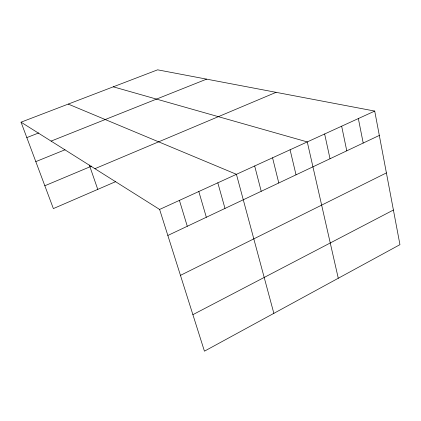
<?xml version="1.0" encoding="UTF-8"?>
<svg xmlns="http://www.w3.org/2000/svg" width="421" height="421" viewBox="0 0 421 421"><rect width="100%" height="100%" fill="white"/><g stroke="black" fill="none" stroke-linecap="round" stroke-linejoin="round"><path stroke-width="0.63" d="M192.892 314.661L393.409 210.016M180.462 275.36L386.399 172.91M167.842 235.465L379.321 135.425M159.612 209.442L374.722 111.076L399.95 244.654L204.438 351.172L159.612 209.442L21.05 122.179L157.612 69.828L374.722 111.076M115.675 181.635L53.372 208.59L21.05 122.179M94.914 168.695L276.092 92.336M44.831 185.756L91.689 166.1M35.806 161.627L65.023 149.776M51.104 141.103L206.606 79.137M26.818 137.604L38.695 132.947M113.281 86.821L307.272 141.919L338.273 278.255M68.234 104.092L236.428 174.315L273.861 313.35M89.341 165.053L97.761 189.382M179.42 200.385L187.287 226.266M198.812 191.518L206.332 217.257M217.815 182.825L224.993 208.432M254.673 165.974L261.215 191.297M272.555 157.796L278.791 182.982M290.085 149.781L296.031 174.826M324.638 133.978L330.022 158.749M341.657 126.195L346.772 150.823M358.35 118.559L363.202 143.051"/></g></svg>
